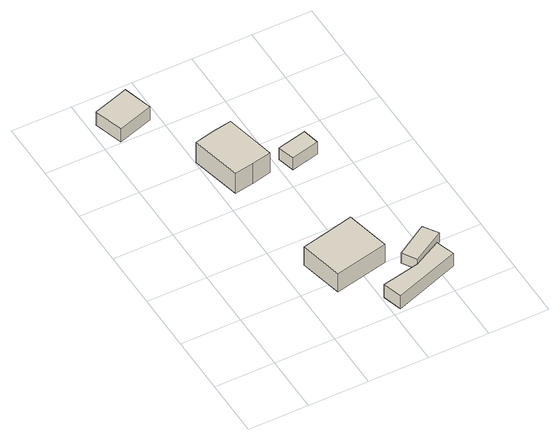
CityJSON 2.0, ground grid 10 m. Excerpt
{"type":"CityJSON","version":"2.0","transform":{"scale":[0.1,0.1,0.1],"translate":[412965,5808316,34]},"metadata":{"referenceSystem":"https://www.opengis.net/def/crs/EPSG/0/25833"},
"CityObjects":{
"building1":{"type":"Building","attributes":{"Gemeindeschluessel":"11000009","BezugspunktDach":"2200","function":"31001_1010","measuredHeight":3.33,"storeysAboveGround":1},"address":[{"country":"Germany","locality":"Berlin","thoroughfareNumber":"18 (1)","thoroughfareName":"Triglawstraße"}],"geometry":[{"type":"Solid","lod":"1","boundaries":[[[[0,1,2,3]],[[4,5,6,7]],[[4,7,3,2]],[[5,4,2,1]],[[6,5,1,0]],[[7,6,0,3]]]]}]},
"building2":{"type":"Building","attributes":{"Gemeindeschluessel":"11000009","BezugspunktDach":"2200","function":"31001_1010","measuredHeight":4.52,"storeysAboveGround":1},"address":[{"country":"Germany","locality":"Berlin","thoroughfareNumber":"18 (4)","thoroughfareName":"Triglawstraße"}],"geometry":[{"type":"Solid","lod":"1","boundaries":[[[[8,9,10,11,12]],[[13,14,15,16,17]],[[13,17,12,11]],[[14,13,11,10]],[[15,14,10,9]],[[16,15,9,8]],[[17,16,8,12]]]]}]},
"building3":{"type":"Building","attributes":{"Gemeindeschluessel":"11000009","BezugspunktDach":"2200","function":"31001_1010","measuredHeight":7.19,"storeysAboveGround":1},"address":[{"country":"Germany","locality":"Berlin","thoroughfareNumber":"18 (2)","thoroughfareName":"Triglawstraße"}],"geometry":[{"type":"Solid","lod":"1","boundaries":[[[[18,19,20,21,22,23]],[[24,25,26,27,28,29]],[[24,29,23,22]],[[25,24,22,21]],[[26,25,21,20]],[[27,26,20,19]],[[28,27,19,18]],[[29,28,18,23]]]]}]},
"building4":{"type":"Building","attributes":{"Gemeindeschluessel":"11000009","BezugspunktDach":"2200","function":"31001_2000","measuredHeight":2.62,"storeysAboveGround":1},"address":[{"country":"Germany","locality":"Berlin","thoroughfareNumber":"18 (6)","thoroughfareName":"Triglawstraße"}],"geometry":[{"type":"Solid","lod":"1","boundaries":[[[[30,31,32,33,34]],[[35,36,37,38,39]],[[35,39,34,33]],[[36,35,33,32]],[[37,36,32,31]],[[38,37,31,30]],[[39,38,30,34]]]]}]},
"building5":{"type":"Building","attributes":{"Gemeindeschluessel":"11000009","BezugspunktDach":"2200","function":"31001_2000","measuredHeight":1.93,"storeysAboveGround":1},"address":[{"country":"Germany","locality":"Berlin","thoroughfareNumber":"18 (5)","thoroughfareName":"Triglawstraße"}],"geometry":[{"type":"Solid","lod":"1","boundaries":[[[[40,41,42,43]],[[44,45,46,47]],[[44,47,43,42]],[[45,44,42,41]],[[46,45,41,40]],[[47,46,40,43]]]]}]},
"building6":{"type":"Building","attributes":{"Gemeindeschluessel":"11000009","BezugspunktDach":"2200","function":"31001_2000","measuredHeight":2.41,"storeysAboveGround":1},"address":[{"country":"Germany","locality":"Berlin","thoroughfareNumber":"18 (3)","thoroughfareName":"Triglawstraße"}],"geometry":[{"type":"Solid","lod":"1","boundaries":[[[[48,49,50,51]],[[52,53,54,55]],[[52,55,51,50]],[[53,52,50,49]],[[54,53,49,48]],[[55,54,48,51]]]]}]}
},
"vertices":[
[24,497,35],[83,516,35],[69,564,35],[10,545,35],[69,564,8],[83,516,8],[24,497,8],[10,545,8],
[149,78,43],[238,97,43],[222,170,43],[178,160,43],[133,150,43],[178,160,6],[222,170,6],[238,97,6],[149,78,6],[133,150,6],
[117,323,50],[149,329,50],[181,336,50],[163,420,50],[130,414,50],[98,407,50],[130,414,9],[163,420,9],[181,336,9],[149,329,9],[117,323,9],[98,407,9],
[213,7,28],[323,45,28],[313,76,28],[267,52,28],[204,39,28],[267,52,2],[313,76,2],[323,45,2],[213,7,2],[204,39,2],
[274,65,22],[329,97,22],[313,121,22],[260,88,22],[313,121,2],[329,97,2],[274,65,2],[260,88,2],
[216,330,27],[263,341,27],[257,369,27],[209,358,27],[257,369,3],[263,341,3],[216,330,3],[209,358,3]
]}
